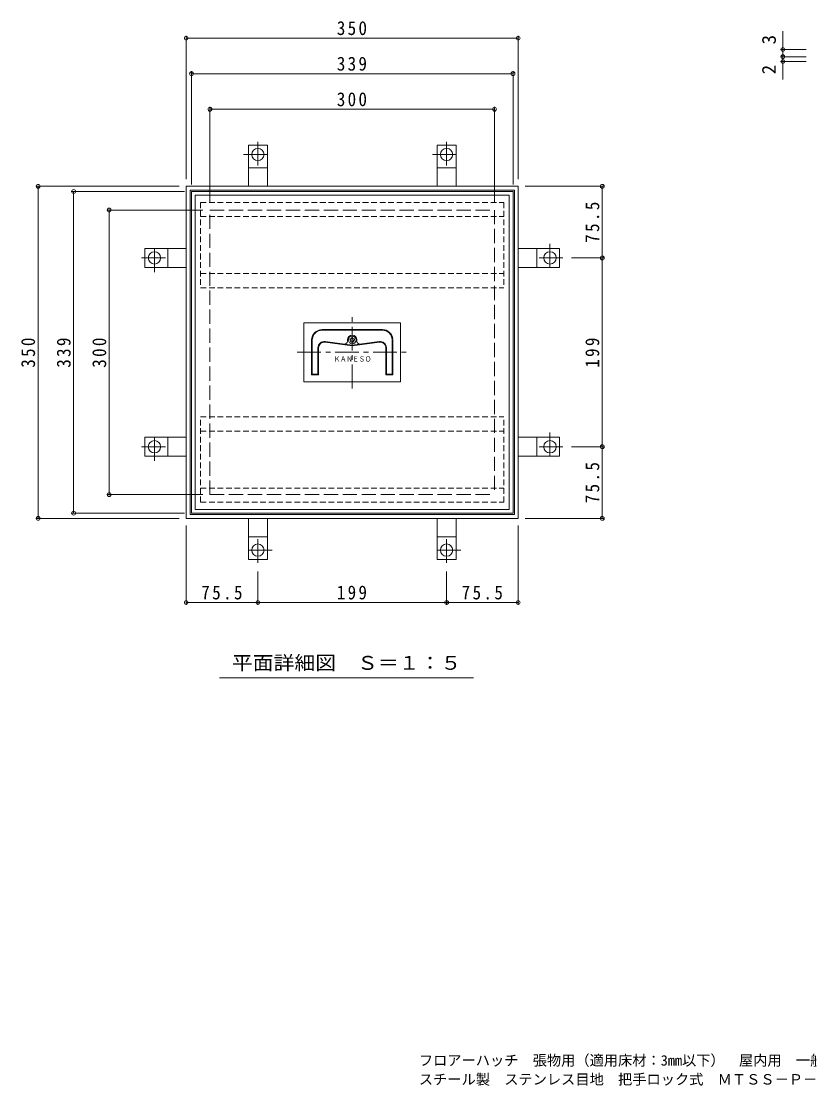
# Model space of a CAD drawing. Units: millimetres at full size, with parts at other scales. Extents: x -332 to 356, y -273 to 235.
# Drawn here: x -331.5 to 1, y -273.3 to 175.5 of the extents above; entities that cross this region are included whole.
import ezdxf
from ezdxf.enums import TextEntityAlignment as Align

# ---------------------------------------------------------------- set-up
doc = ezdxf.new("R2010")
doc.units = ezdxf.units.MM
doc.header["$LTSCALE"] = 2
doc.header["$PDMODE"] = 32
doc.header["$PDSIZE"] = 1.6
for name, pattern in [('CHAIN1', [8, 5, -1, 1, -1]), ('DASHED1', [1.8, 1.2, -0.6]), ('DASHED3', [4, 3, -1])]:
    doc.linetypes.add(name, pattern=pattern)
for name, color, linetype, lineweight in [('A-0_通り芯', 3, 'DASHED1', 9), ('A-1_ピット', 2, 'Continuous', 9), ('A-4_寸法', 7, 'Continuous', 9), ('A-A', 3, 'Continuous', 9), ('D-4_寸法', 7, 'Continuous', 9)]:
    doc.layers.add(name, color=color, linetype=linetype, lineweight=lineweight)
doc.layers.add('A-F', color=2, linetype='Continuous')
doc.layers.add('F-5_F-5ﾚｲﾔ', color=7, linetype='Continuous')
doc.styles.add('ＭＳ ゴシック', font='')
doc.styles.get('ＭＳ ゴシック').set_extended_font_data('MS Gothic')

msp = doc.modelspace()

# ---------------------------------------------------------------- linework, layer by layer
at = {"layer": 'A-0_通り芯', "linetype": 'Continuous'}
for p, q in [((-259.734, 103.705), (-124.134, 103.705)), ((-259.734, -31.895), (-259.734, 103.705)), ((-124.134, 103.705), (-124.134, -31.895)), ((-258.134, 102.105), (-125.734, 102.105)), ((-258.134, -30.295), (-258.134, 102.105)), ((-125.734, 102.105), (-125.734, -30.295)), ((-258.134, -30.295), (-125.734, -30.295)), ((-259.734, -31.895), (-124.134, -31.895))]:
    msp.add_line(p, q, dxfattribs=at)
at = {"layer": 'A-0_通り芯'}
for p, q in [((-255.934, 99.105), (-127.934, 99.105)), ((-127.934, 99.105), (-127.934, 63.105)), ((-255.934, 93.105), (-127.934, 93.105)), ((-255.934, 69.105), (-127.934, 69.105)), ((-127.934, -27.295), (-127.934, 8.705)), ((-255.934, 2.705), (-127.934, 2.705)), ((-255.934, -21.295), (-127.934, -21.295)), ((-255.934, -27.295), (-127.934, -27.295))]:
    msp.add_line(p, q, dxfattribs=at)
for points in [[(-255.934, 99.105), (-255.934, 63.105), (-127.934, 63.105)], [(-255.934, -27.295), (-255.934, 8.705), (-127.934, 8.705)]]:
    msp.add_lwpolyline(points, dxfattribs=at)
at = {"layer": 'A-1_ピット'}
for p, q in [((-235.734, 105.905), (-235.734, 123.305)), ((-235.734, 123.305), (-227.734, 123.305)), ((-227.734, 105.905), (-227.734, 123.305)), ((-148.134, 105.905), (-148.134, 123.305)), ((-235.734, 113.705), (-227.734, 113.705)), ((-156.134, 113.705), (-148.134, 113.705)), ((-260.334, 104.305), (-123.534, 104.305)), ((-260.334, -32.495), (-260.334, 104.305)), ((-123.534, 104.305), (-123.534, -32.495)), ((-261.934, 79.705), (-279.334, 79.705)), ((-269.734, 71.705), (-269.734, 79.705)), ((-121.934, 79.705), (-104.534, 79.705)), ((-114.134, 79.705), (-114.134, 71.705)), ((-104.534, 79.705), (-104.534, 71.705)), ((-121.934, 71.705), (-104.534, 71.705)), ((-261.934, 0.105), (-279.334, 0.105)), ((-279.334, -7.895), (-279.334, 0.105)), ((-269.734, -7.895), (-269.734, 0.105)), ((-114.134, 0.105), (-114.134, -7.895)), ((-261.934, -7.895), (-279.334, -7.895)), ((-121.934, -7.895), (-104.534, -7.895)), ((-261.934, -34.095), (-121.934, -34.095)), ((-260.334, -32.495), (-123.534, -32.495)), ((-235.734, -34.095), (-235.734, -51.495)), ((-156.134, -34.095), (-156.134, -51.495)), ((-148.134, -34.095), (-148.134, -51.495)), ((-227.734, -41.895), (-235.734, -41.895)), ((-148.134, -41.895), (-156.134, -41.895)), ((-148.134, -51.495), (-156.134, -51.495))]:
    msp.add_line(p, q, dxfattribs=at)
at = {"layer": 'A-1_ピット', "linetype": 'CHAIN1'}
for p, q in [((-231.734, 114.705), (-231.734, 125.305)), ((-152.134, 114.705), (-152.134, 125.305)), ((-237.734, 119.305), (-225.734, 119.305)), ((-158.134, 119.305), (-146.134, 119.305)), ((-275.334, 69.705), (-275.334, 81.705)), ((-108.534, 81.705), (-108.534, 69.705)), ((-270.734, 75.705), (-281.334, 75.705)), ((-113.134, 75.705), (-102.534, 75.705)), ((-275.334, -9.895), (-275.334, 2.105)), ((-108.534, 2.105), (-108.534, -9.895)), ((-270.734, -3.895), (-281.334, -3.895)), ((-113.134, -3.895), (-102.534, -3.895)), ((-231.734, -42.895), (-231.734, -53.495)), ((-152.134, -42.895), (-152.134, -53.495)), ((-225.734, -47.495), (-237.734, -47.495)), ((-146.134, -47.495), (-158.134, -47.495))]:
    msp.add_line(p, q, dxfattribs=at)
at = {"layer": 'A-1_ピット', "linetype": 'DASHED3'}
msp.add_line((-251.934, -24.095), (-131.934, -24.095), dxfattribs=at)
at = {"layer": 'A-1_ピット'}
for points in [[(-156.134, 105.905), (-156.134, 123.305), (-148.134, 123.305)], [(-261.934, -34.095), (-261.934, 105.905), (-121.934, 105.905), (-121.934, -34.095)], [(-261.934, 71.705), (-279.334, 71.705), (-279.334, 79.705)], [(-121.934, 0.105), (-104.534, 0.105), (-104.534, -7.895)], [(-227.734, -34.095), (-227.734, -51.495), (-235.734, -51.495)]]:
    msp.add_lwpolyline(points, dxfattribs=at)
at = {"layer": 'A-1_ピット', "linetype": 'DASHED3'}
msp.add_lwpolyline([(-251.934, -24.095), (-251.934, 95.905), (-131.934, 95.905), (-131.934, -24.095)], dxfattribs=at)
at = {"layer": 'A-1_ピット'}
for centre in [(-231.734, 119.305), (-152.134, 119.305), (-275.334, 75.705), (-108.534, 75.705), (-275.334, -3.895), (-108.534, -3.895), (-231.734, -47.495), (-152.134, -47.495)]:
    msp.add_circle(centre, 2.6, dxfattribs=at)
at = {"layer": 'A-4_寸法'}
for p, q in [((-261.934, 108.905), (-261.934, 169.384)), ((-261.934, 168.384), (-121.934, 168.384)), ((-121.934, 108.905), (-121.934, 169.384)), ((-259.734, 106.705), (-259.734, 154.384)), ((-259.734, 153.384), (-124.134, 153.384)), ((-124.134, 106.705), (-124.134, 154.384)), ((-251.934, 98.905), (-251.934, 139.383)), ((-131.934, 98.905), (-131.934, 139.383)), ((-251.934, 138.384), (-131.934, 138.384)), ((-264.934, 105.905), (-325.413, 105.905)), ((-324.412, 105.905), (-324.412, -34.095)), ((-262.734, 103.705), (-310.413, 103.705)), ((-309.412, 103.705), (-309.412, -31.895)), ((-118.934, 105.905), (-85.485, 105.905)), ((-86.485, 75.705), (-86.485, 105.905)), ((-254.934, 95.905), (-295.412, 95.905)), ((-294.412, 95.905), (-294.412, -24.095)), ((-99.534, 75.705), (-85.485, 75.705)), ((-86.485, -3.895), (-86.485, 75.705)), ((-99.534, -3.895), (-85.485, -3.895)), ((-86.485, -34.095), (-86.485, -3.895)), ((-254.934, -24.095), (-295.412, -24.095)), ((-264.934, -34.095), (-325.412, -34.095)), ((-262.734, -31.895), (-310.412, -31.895)), ((-118.934, -34.095), (-85.485, -34.095)), ((-261.934, -37.095), (-261.934, -70.544)), ((-121.934, -37.095), (-121.934, -70.544)), ((-231.734, -56.495), (-231.734, -70.544)), ((-152.134, -56.495), (-152.134, -70.544)), ((-261.934, -69.544), (-231.734, -69.544)), ((-231.734, -69.544), (-152.134, -69.544)), ((-152.134, -69.544), (-121.934, -69.544)), ((-247.897, -101.303), (-140.783, -101.303))]:
    msp.add_line(p, q, dxfattribs=at)
for p in [(-261.934, 168.384), (-121.934, 168.384), (-259.734, 153.384), (-124.134, 153.384), (-251.934, 138.384), (-131.934, 138.384), (-324.412, 105.905), (-309.412, 103.705), (-86.485, 105.905), (-294.412, 95.905), (-86.485, 75.705), (-86.485, -3.895), (-294.412, -24.095), (-309.412, -31.895), (-324.412, -34.095), (-86.485, -34.095), (-261.934, -69.544), (-231.734, -69.544), (-152.134, -69.544), (-121.934, -69.544)]:
    msp.add_point(p, dxfattribs=at)
at = {"layer": 'A-A', "linetype": 'CHAIN1'}
for p, q in [((-191.934, 20.705), (-191.934, 51.105)), ((-215.134, 35.905), (-168.734, 35.905))]:
    msp.add_line(p, q, dxfattribs=at)
at = {"layer": 'A-A'}
for p, q in [((-212.334, 23.505), (-212.334, 48.305)), ((-171.534, 48.305), (-212.334, 48.305)), ((-179.214, 45.505), (-204.654, 45.505)), ((-179.214, 45.225), (-204.654, 45.225)), ((-171.534, 23.505), (-171.534, 48.305)), ((-209.054, 26.465), (-209.054, 41.105)), ((-208.774, 26.745), (-208.774, 41.105)), ((-203.356, 40.44), (-191.934, 38.988)), ((-193.934, 40.604), (-193.934, 41.105)), ((-192.597, 41.026), (-192.706, 41.062)), ((-192.517, 40.78), (-192.584, 40.688)), ((-192.424, 41.559), (-192.533, 41.594)), ((-192.214, 41.711), (-192.214, 41.825)), ((-192.064, 40.451), (-192.131, 40.358)), ((-180.512, 40.44), (-191.934, 38.988)), ((-191.805, 40.451), (-191.738, 40.358)), ((-191.654, 41.711), (-191.654, 41.825)), ((-191.445, 41.559), (-191.336, 41.594)), ((-191.352, 40.78), (-191.285, 40.688)), ((-191.272, 41.026), (-191.163, 41.062)), ((-189.934, 40.604), (-189.934, 41.105)), ((-175.094, 26.745), (-175.094, 41.105)), ((-174.814, 26.465), (-174.814, 41.105)), ((-206.374, 26.745), (-206.374, 37.781)), ((-206.094, 26.465), (-206.094, 37.781)), ((-203.392, 40.162), (-191.934, 38.705)), ((-180.477, 40.162), (-191.934, 38.705)), ((-171.534, 23.505), (-212.334, 23.505)), ((-209.054, 26.465), (-206.094, 26.465)), ((-208.774, 26.745), (-206.374, 26.745))]:
    msp.add_line(p, q, dxfattribs=at)
for points in [[(-174.814, 26.465), (-177.774, 26.465), (-177.774, 37.781)], [(-175.094, 26.745), (-177.494, 26.745), (-177.494, 37.781)]]:
    msp.add_lwpolyline(points, dxfattribs=at)
msp.add_circle((-191.934, 41.105), 1.6, dxfattribs=at)
for centre, radius, start, end in [((-204.654, 41.105), 4.4, 90, 180), ((-204.654, 41.105), 4.12, 89.99998, 179.99998), ((-179.214, 41.105), 4.4, 4.00093, 90), ((-179.214, 41.105), 4.12, 2.13802, 89.99998), ((-203.694, 37.781), 2.68, 82.75548, 179.99998), ((-195.134, 40.604), 1.2, 262.75548, 0), ((-191.934, 41.105), 2, 0, 180), ((-192.619, 41.328), 0.28, 162, 252), ((-192.619, 41.328), 0.28, 71.99998, 162), ((-192.358, 40.523), 0.28, 144, 234), ((-192.646, 40.874), 0.16, 324, 71.99998), ((-192.374, 41.711), 0.16, 252, 359.99998), ((-191.934, 41.825), 0.28, 90, 180), ((-191.934, 40.357), 0.16, 36, 143.99998), ((-191.934, 41.825), 0.28, 0, 90), ((-191.494, 41.711), 0.16, 180, 287.99998), ((-191.222, 40.874), 0.16, 108, 215.99998), ((-191.511, 40.523), 0.28, 306, 36), ((-191.25, 41.328), 0.28, 18, 108), ((-191.25, 41.328), 0.28, 288, 18), ((-188.734, 40.604), 1.2, 180, 277.24451), ((-180.174, 37.781), 2.68, 2.68507, 97.24451), ((-203.694, 37.781), 2.4, 82.75548, 180), ((-192.358, 40.523), 0.28, 234, 324), ((-191.511, 40.523), 0.28, 216, 306), ((-180.174, 37.781), 2.4, 0, 97.24451)]:
    msp.add_arc(centre, radius, start, end, dxfattribs=at)
at = {"layer": 'D-4_寸法'}
for p, q in [((-10.337, 160.545), (-10.337, 171.322)), ((-0.503, 163.545), (-11.337, 163.545)), ((-0.503, 160.545), (-11.337, 160.545)), ((-0.503, 158.545), (-11.337, 158.545)), ((-10.337, 150.998), (-10.337, 160.545))]:
    msp.add_line(p, q, dxfattribs=at)
for p in [(-10.337, 163.545), (-10.337, 160.545), (-10.337, 158.545)]:
    msp.add_point(p, dxfattribs=at)

# ---------------------------------------------------------------- texts
at = {"layer": 'A-4_寸法', "color": 2, "style": 'ＭＳ ゴシック', "width": 1.1}
msp.add_text('平面詳細図\u3000Ｓ＝１：５', height=5.865, dxfattribs=at).set_placement((-242.716, -99.709), align=Align.BOTTOM_LEFT)
at = {"layer": 'A-4_寸法', "color": 2, "char_height": 5.865, "attachment_point": 7, "style": 'ＭＳ ゴシック'}
for s, insert in [('\\T1.27;\\W0.9;350', (-198.434, 169.584)), ('\\T1.27;\\W0.9;339', (-198.434, 154.584)), ('\\T1.27;\\W0.9;300', (-198.434, 139.584)), ('\\T1.28;\\W0.9;75.5', (-255.584, -68.344)), ('\\T1.27;\\W0.9;199', (-198.434, -68.344)), ('\\T1.28;\\W0.9;75.5', (-145.784, -68.344))]:
    msp.add_mtext(s, dxfattribs=dict(at, insert=insert))
at = {"layer": 'A-4_寸法', "color": 2, "char_height": 5.865, "attachment_point": 7, "rotation": 90, "style": 'ＭＳ ゴシック'}
for s, insert in [('\\T1.28;\\W0.9;75.5', (-87.685, 82.055)), ('\\T1.27;\\W0.9;350', (-325.612, 29.405)), ('\\T1.27;\\W0.9;339', (-310.612, 29.405)), ('\\T1.27;\\W0.9;300', (-295.612, 29.405)), ('\\T1.27;\\W0.9;199', (-87.685, 29.405)), ('\\T1.28;\\W0.9;75.5', (-87.685, -27.745))]:
    msp.add_mtext(s, dxfattribs=dict(at, insert=insert))
at = {"layer": 'A-F', "style": 'ＭＳ ゴシック', "width": 0.85}
msp.add_text('ＫＡＮＥＳＯ', height=2.199, dxfattribs=at).set_placement((-199.634, 31.344), align=Align.BOTTOM_LEFT)
at = {"layer": 'D-4_寸法', "color": 2, "style": 'ＭＳ ゴシック'}
for s, p in [('3', (-11.537, 165.735)), ('2', (-11.537, 153.112))]:
    msp.add_text(s, height=5.865, rotation=90, dxfattribs=at).set_placement(p, align=Align.BOTTOM_LEFT)
at = {"layer": 'F-5_F-5ﾚｲﾔ', "style": 'ＭＳ ゴシック'}
for s, p in [('フロアーハッチ\u3000張物用（適用床材：3mm以下）\u3000屋内用\u3000一般形', (-163.834, -266.116)), ('スチール製\u3000ステンレス目地\u3000把手ロック式\u3000ＭＴＳＳ－Ｐ－３５０', (-163.834, -274.116))]:
    msp.add_text(s, height=4.399, dxfattribs=at).set_placement(p, align=Align.BOTTOM_LEFT)

doc.saveas('drawing.dxf')
